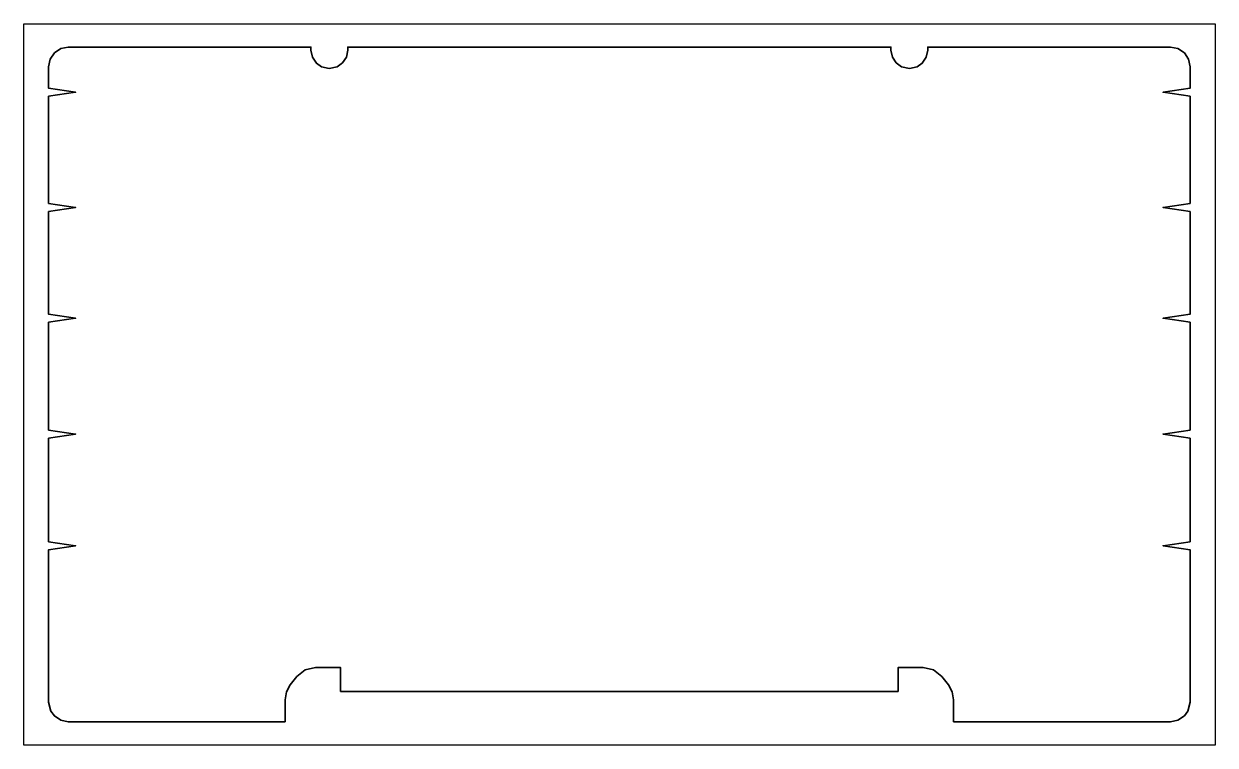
# Model space of a CAD drawing. Header units: millimetres. Extents: x 245 to 755, y 345 to 655.
import ezdxf

# ---------------------------------------------------------------- set-up
doc = ezdxf.new("R2010")
doc.units = ezdxf.units.MM
doc.header["$MEASUREMENT"] = 0
doc.layers.get('0').update_dxf_attribs({"lineweight": 0})
doc.layers.add('Safety', color=7, linetype='Continuous', lineweight=0)

msp = doc.modelspace()

# ---------------------------------------------------------------- linework, layer by layer
at = {"color": 18, "lineweight": 35, "true_color": 0x000000}
msp.add_lwpolyline([(380.55, 368.55), (380.55, 378.76), (369.77, 378.76), (365.34, 377.74), (361.79, 374.89), (359.01, 371.36), (357.37, 368.36), (356.8, 364.98), (356.8, 355.53), (263.89, 355.53), (260.66, 356.17), (257.92, 358), (257.92, 358), (256.39, 360.09), (255.44, 363.98), (255.44, 429.22), (267.03, 430.96), (255.44, 432.7), (255.44, 477.06), (267.03, 478.8), (255.44, 480.54), (255.44, 526.71), (267.03, 528.45), (255.44, 530.19), (255.44, 574.19), (267.03, 575.93), (255.44, 577.67), (255.44, 623.58), (267.03, 625.32), (255.44, 627.06), (255.44, 636.19), (256.08, 639.42), (257.92, 642.16), (257.92, 642.16), (260.66, 643.99), (263.89, 644.64), (367.85, 644.64), (367.85, 643.38), (368.49, 640.28), (370.22, 637.76), (372.41, 636.23), (375.73, 635.5), (375.73, 635.5), (379.06, 636.24), (381.41, 637.92), (383.02, 640.38), (383.61, 643.38), (383.61, 644.64), (616.39, 644.64), (616.39, 643.38), (616.98, 640.38), (618.59, 637.92), (620.94, 636.24), (624.27, 635.5), (624.27, 635.5), (627.59, 636.23), (629.78, 637.76), (631.51, 640.28), (632.15, 643.38), (632.15, 644.64), (736.11, 644.64), (739.34, 643.99), (742.08, 642.16), (742.08, 642.16), (743.92, 639.42), (744.56, 636.19), (744.56, 627.06), (732.97, 625.32), (744.56, 623.58), (744.56, 577.67), (732.97, 575.93), (744.56, 574.19), (744.56, 530.19), (732.97, 528.45), (744.56, 526.71), (744.56, 480.54), (732.97, 478.8), (744.56, 477.06), (744.56, 432.7), (732.97, 430.96), (744.56, 429.22), (744.56, 363.98), (743.61, 360.09), (742.08, 358), (742.08, 358), (739.34, 356.17), (736.11, 355.53), (643.2, 355.53), (643.2, 364.98), (642.63, 368.36), (640.99, 371.36), (638.21, 374.89), (634.66, 377.74), (630.23, 378.76), (619.45, 378.76), (619.45, 368.55)], close=True, dxfattribs=at)
at = {"layer": 'Safety', "color": 18, "lineweight": 25, "true_color": 0x000000}
msp.add_lwpolyline([(755.29, 345.49), (244.83, 345.49), (244.83, 654.64), (755.29, 654.64)], close=True, dxfattribs=at)

doc.saveas('drawing.dxf')
